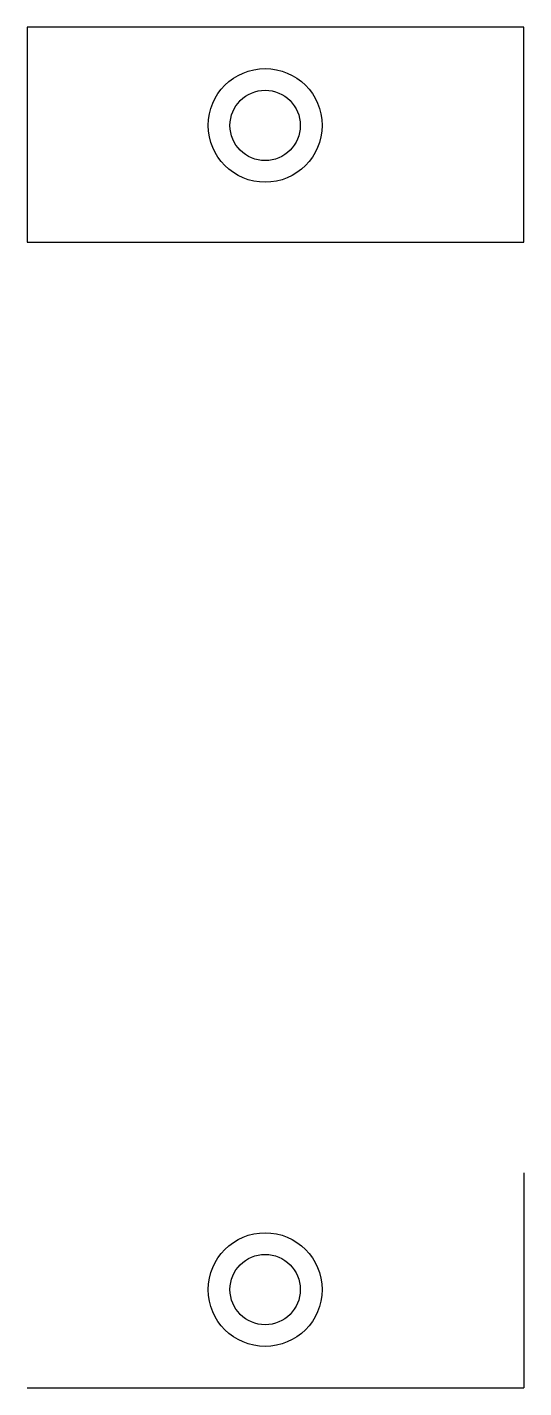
# Model space of a CAD drawing. Header units: millimetres. Extents: x 0 to 12, y -5.2 to 27.7.
import ezdxf

# ---------------------------------------------------------------- set-up
doc = ezdxf.new("R2010")
doc.units = ezdxf.units.MM
doc.layers.get('0').update_dxf_attribs({"linetype": 'CONTINUOUS'})

msp = doc.modelspace()

# ---------------------------------------------------------------- linework, layer by layer
for p in [(12, 0), (0, -5.2)]:
    msp.add_line(p, (12, -5.2))
msp.add_lwpolyline([(0, 27.7), (0, 22.5), (12, 22.5), (12, 27.7)], close=True)
for centre, radius in [((5.75, 25.325), 1.375), ((5.75, 25.325), 0.85), ((5.75, -2.825), 1.375), ((5.75, -2.825), 0.85)]:
    msp.add_circle(centre, radius)

doc.saveas('drawing.dxf')
